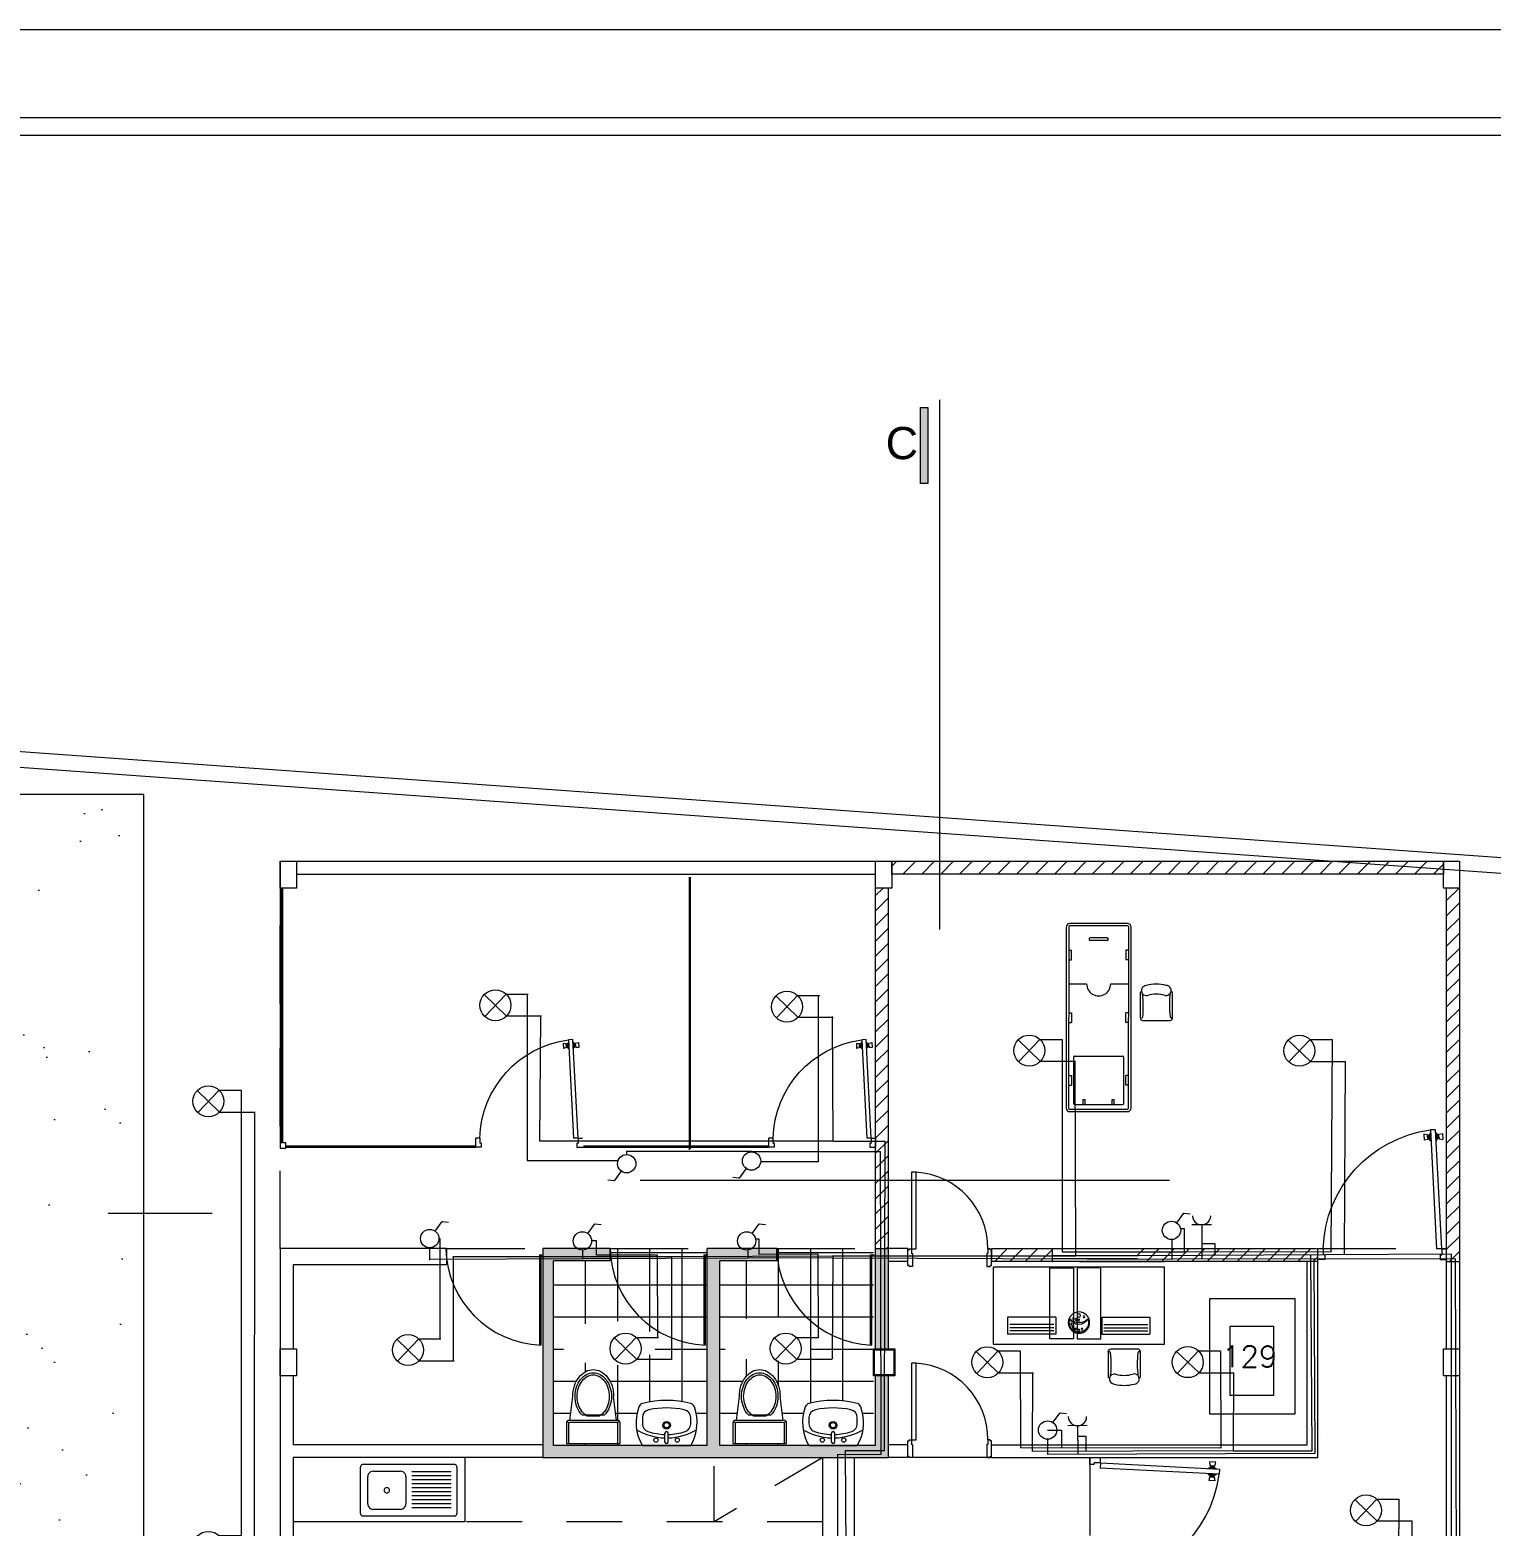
# Model space of a CAD drawing. Header units: millimetres. Extents: x 19.4 to 36.1, y 0 to 11.7.
# Drawn here: x 23.736 to 27.016, y 8.316 to 11.674 of the extents above; entities that cross this region are included whole.
import ezdxf

# ---------------------------------------------------------------- set-up
doc = ezdxf.new("R2010")
doc.units = ezdxf.units.MM
doc.header["$MEASUREMENT"] = 0
for name, pattern in [('ACAD_ISO12W100', [21, 12, -3, 0, -3, 0, -3]), ('CONTINUA', [0]), ('CORTES', [30, 24, -3, 0, -3]), ('DIS', [3.5, 2.5, -1]), ('HIDDEN2', [0.1875, 0.125, -0.0625]), ('NASCOSTA', [0.375, 0.25, -0.125]), ('STYLE_02', [0.295276, 0.19685, -0.098425]), ('TRAZO_Y_PUNTO', [1, 0.5, -0.25, 0, -0.25])]:
    doc.linetypes.add(name, pattern=pattern)
doc.layers.get('0').update_dxf_attribs({"lineweight": 9})
for name, color, linetype, lineweight, true_color in [('CUT 1 150', 7, 'ACAD_ISO12W100', 5, 0x2e2e2e), ('FURNITURE K 1 150', 7, 'Continuous', 9, 0xa7aeab), ('HATCH K 1 150', 7, 'Continuous', 0, 0xbdbdc2)]:
    doc.layers.add(name, color=color, linetype=linetype, lineweight=lineweight, true_color=true_color)
for name, color, linetype, lineweight in [('Fasa', 1, 'Continuous', 9), ('Fasa MCB to end', 30, 'Continuous', 9), ('Lampu', 7, 'Continuous', 9), ('netral2', 5, 'NASCOSTA', 9), ('Saklar_SK', 7, 'Continuous', 9), ('SEGMENTED 1 150', 253, 'Continuous', 5), ('WALL 1 150', 250, 'Continuous', 13)]:
    doc.layers.add(name, color=color, linetype=linetype, lineweight=lineweight)
doc.layers.add('TREE M 1 150', color=7, linetype='Continuous', lineweight=9, true_color=0xa1acc9, transparency=0.7)
doc.styles.add('ROMANS', font='Arial.ttf', dxfattribs={"height": 0.1})
doc.styles.add('text_0.4_50', font='Arial.ttf', dxfattribs={"height": 0.2})
pattern_1 = [(45, (-525.287496, -171.133143), (-0.0170110077, 0.0170110077), [])]

# ---------------------------------------------------------------- blocks, each defined once
blk = doc.blocks.new('LAV-6')
for p, q in [((0.063, 0.565), (0.062, 0.558)), ((0.066, 0.571), (0.063, 0.565)), ((0.07, 0.576), (0.066, 0.571)), ((0.075, 0.58), (0.07, 0.576)), ((0.081, 0.583), (0.075, 0.58)), ((0.088, 0.584), (0.081, 0.583)), ((0.088, 0.584), (0.937, 0.584)), ((0.943, 0.583), (0.937, 0.584)), ((0.949, 0.58), (0.943, 0.583)), ((0.955, 0.576), (0.949, 0.58)), ((0.959, 0.571), (0.955, 0.576)), ((0.961, 0.565), (0.959, 0.571)), ((0.962, 0.558), (0.961, 0.565)), ((0.062, 0.126), (0.062, 0.558)), ((0.062, 0.558), (0.062, 0.558)), ((0.133, 0.482), (0.131, 0.469)), ((0.131, 0.215), (0.131, 0.469)), ((0.131, 0.469), (0.131, 0.469)), ((0.138, 0.494), (0.133, 0.482)), ((0.146, 0.505), (0.138, 0.494)), ((0.157, 0.513), (0.146, 0.505)), ((0.169, 0.518), (0.157, 0.513)), ((0.182, 0.52), (0.169, 0.518)), ((0.182, 0.52), (0.436, 0.52)), ((0.449, 0.518), (0.436, 0.52)), ((0.461, 0.513), (0.449, 0.518)), ((0.472, 0.505), (0.461, 0.513)), ((0.48, 0.494), (0.472, 0.505)), ((0.485, 0.482), (0.48, 0.494)), ((0.487, 0.469), (0.485, 0.482)), ((0.487, 0.469), (0.487, 0.215)), ((0.543, 0.517), (0.91, 0.517)), ((0.543, 0.48), (0.91, 0.48)), ((0.543, 0.442), (0.91, 0.442)), ((0.962, 0.558), (0.962, 0.126)), ((0.287, 0.354), (0.284, 0.348)), ((0.284, 0.348), (0.284, 0.342)), ((0.284, 0.342), (0.284, 0.335)), ((0.284, 0.335), (0.287, 0.329)), ((0.291, 0.36), (0.287, 0.354)), ((0.287, 0.329), (0.291, 0.324)), ((0.296, 0.364), (0.291, 0.36)), ((0.291, 0.324), (0.296, 0.32)), ((0.302, 0.366), (0.296, 0.364)), ((0.296, 0.32), (0.302, 0.317)), ((0.309, 0.367), (0.302, 0.366)), ((0.302, 0.317), (0.309, 0.316)), ((0.316, 0.366), (0.309, 0.367)), ((0.309, 0.316), (0.316, 0.317)), ((0.322, 0.364), (0.316, 0.366)), ((0.316, 0.317), (0.322, 0.32)), ((0.327, 0.36), (0.322, 0.364)), ((0.322, 0.32), (0.327, 0.324)), ((0.331, 0.354), (0.327, 0.36)), ((0.327, 0.324), (0.331, 0.329)), ((0.334, 0.348), (0.331, 0.354)), ((0.331, 0.329), (0.334, 0.335)), ((0.334, 0.342), (0.334, 0.348)), ((0.334, 0.342), (0.334, 0.342)), ((0.334, 0.335), (0.334, 0.342)), ((0.543, 0.405), (0.91, 0.405)), ((0.543, 0.367), (0.91, 0.367)), ((0.543, 0.33), (0.91, 0.33)), ((0.543, 0.292), (0.91, 0.292)), ((0.131, 0.215), (0.133, 0.202)), ((0.133, 0.202), (0.138, 0.189)), ((0.138, 0.189), (0.146, 0.179)), ((0.146, 0.179), (0.157, 0.171)), ((0.157, 0.171), (0.169, 0.166)), ((0.169, 0.166), (0.182, 0.164)), ((0.436, 0.164), (0.182, 0.164)), ((0.436, 0.164), (0.449, 0.166)), ((0.449, 0.166), (0.461, 0.171)), ((0.461, 0.171), (0.472, 0.179)), ((0.472, 0.179), (0.48, 0.189)), ((0.48, 0.189), (0.485, 0.202)), ((0.485, 0.202), (0.487, 0.215)), ((0.487, 0.215), (0.487, 0.215)), ((0.543, 0.255), (0.91, 0.255)), ((0.543, 0.217), (0.91, 0.217)), ((0.543, 0.18), (0.91, 0.18)), ((0.062, 0.126), (0.063, 0.12)), ((0.063, 0.12), (0.066, 0.114)), ((0.066, 0.114), (0.07, 0.109)), ((0.07, 0.109), (0.075, 0.104)), ((0.075, 0.104), (0.081, 0.102)), ((0.081, 0.102), (0.088, 0.101)), ((0.937, 0.101), (0.088, 0.101)), ((0.937, 0.101), (0.943, 0.102)), ((0.943, 0.102), (0.949, 0.104)), ((0.949, 0.104), (0.955, 0.109)), ((0.955, 0.109), (0.959, 0.114)), ((0.959, 0.114), (0.961, 0.12)), ((0.961, 0.12), (0.962, 0.126)), ((0.962, 0.126), (0.962, 0.126))]:
    blk.add_line(p, q)
blk = doc.blocks.new('lavadero')
for p, q in [((0, 0.225), (0, -0.225)), ((0.26, 0.225), (0.201, 0.225)), ((0.03, 0.015), (0.114, 0.015)), ((0.03, -0.015), (0.114, -0.015)), ((0.201, -0.225), (0.26, -0.225))]:
    blk.add_line(p, q)
for centre, radius in [((0.05, 0.1), 0.02), ((0.189, 0), 0.035), ((0.189, 0), 0.025), ((0.189, 0), 0.025), ((0.05, -0.1), 0.02)]:
    blk.add_circle(centre, radius)
for centre, radius, start, end in [((0.215, -0.129), 0.414, 69.5025, 121.3309), ((0.618, 0), 0.548, 149.2934, 178.4305), ((0.649, 0), 0.547, 161.4778, 178.4292), ((0.201, 0.15), 0.075, 90, 161.4778), ((0.26, 0.15), 0.075, 11.6658, 90), ((-0.467, 0), 0.817, 348.3342, 11.6658), ((0.343, 0.212), 0.05, 14.6973, 69.5025), ((-0.467, 0), 0.887, 345.3027, 14.6973), ((0.036, 0), 0.0163, 112.6199, 247.3801), ((0.114, 0), 0.015, 270, 90), ((0.618, 0), 0.548, 181.5695, 210.7066), ((0.649, 0), 0.547, 181.5708, 198.5222), ((0.215, 0.129), 0.414, 238.6691, 290.4975), ((0.201, -0.15), 0.075, 198.5222, 270), ((0.26, -0.15), 0.075, 270, 348.3342), ((0.343, -0.212), 0.05, 290.4975, 345.3027)]:
    blk.add_arc(centre, radius, start, end)
blk = doc.blocks.new('INODO')
at = {"linetype": 'Continuous'}
for p, q in [((-0.218, 0.215), (-0.19, 0.44)), ((0.218, 0.215), (0.19, 0.44)), ((-0.25, 0.195), (-0.25, 0)), ((-0.244, 0.209), (-0.227, 0.192)), ((0.23, 0.215), (-0.23, 0.215)), ((-0.23, 0.185), (-0.23, 0)), ((0.22, 0.195), (-0.22, 0.195)), ((0.056, 0.255), (-0.056, 0.255)), ((0.244, 0.209), (0.227, 0.192)), ((0.23, 0), (0.23, 0.185)), ((0.25, 0), (0.25, 0.195)), ((-0.25, 0), (0.25, 0))]:
    blk.add_line(p, q, dxfattribs=at)
at = {"ltscale": 0.025}
blk.add_line((0.103, 0.265), (-0.103, 0.265), dxfattribs=at)
at = {"linetype": 'Continuous'}
for points in [[(-0.19, 0.44, -0.076393), (-0.175, 0.538, -0.086437), (-0.134, 0.617, -0.105872), (-0.07, 0.672, -0.125404), (0, 0.69, -0.125404), (0.07, 0.672, -0.105872), (0.134, 0.617, -0.086437), (0.175, 0.538, -0.076393), (0.19, 0.44, -0.076393)], [(-0.103, 0.265, -0.0362), (-0.12, 0.284, -0.08725), (-0.156, 0.353, -0.077598), (-0.17, 0.44, -0.077598), (-0.156, 0.527, -0.08725), (-0.12, 0.596, -0.105601), (-0.063, 0.644, -0.12364), (0, 0.66, -0.12364), (0.063, 0.644, -0.105601), (0.12, 0.596, -0.08725), (0.156, 0.527, -0.077598), (0.17, 0.44, -0.077598)], [(-0.056, 0.255, -0.100268), (-0.104, 0.297, -0.08725), (-0.137, 0.36, -0.077598), (-0.15, 0.44, -0.077598), (-0.137, 0.52, -0.08725), (-0.104, 0.583, -0.105601), (-0.053, 0.627, -0.12364), (0, 0.64, -0.12364), (0.053, 0.627, -0.105601), (0.104, 0.583, -0.08725), (0.137, 0.52, -0.077598), (0.15, 0.44, -0.077598)], [(0.15, 0.44, -0.077598), (0.137, 0.36, -0.08725), (0.104, 0.297, -0.100268), (0.056, 0.255, -0.12364)], [(0.17, 0.44, -0.077598), (0.156, 0.353, -0.08725), (0.12, 0.284, -0.0362), (0.103, 0.265, -0.12364)]]:
    blk.add_lwpolyline(points, format="xyb", dxfattribs=at)
for centre, radius, start, end in [((-0.23, 0.195), 0.02, 90, 180), ((-0.22, 0.185), 0.01, 90, 180), ((0.22, 0.185), 0.01, 360, 90), ((0.23, 0.195), 0.02, 360, 90)]:
    blk.add_arc(centre, radius, start, end, dxfattribs=at)
blk = doc.blocks.new('P100')
blk.add_lwpolyline([(0.043, 0.107), (0.1, 0.107), (0.1, 1.021), (0.043, 1.021)], close=True)
for points in [[(0, 0.093), (0.014, 0.093), (0.014, 0.107), (0.043, 0.107), (0.043, 0.05), (0.057, 0.05), (0.057, -0.107), (0.014, -0.107), (0.014, -0.093), (0, -0.093), (0, 0.093)], [(1, 0.093), (0.986, 0.093), (0.986, 0.107), (0.957, 0.107), (0.957, 0.05), (0.943, 0.05), (0.943, -0.107), (0.986, -0.107), (0.986, -0.093), (1, -0.093), (1, 0.093)]]:
    blk.add_lwpolyline(points)
at = {"color": 8}
blk.add_arc((0.044, 0.11), 0.913, 359.7996, 86.5052, dxfattribs=at)
blk = doc.blocks.new('C_07K2EN-00022-200902100928')
for centre, radius in [((0, 0), 10), ((-4.7, 5.4), 0.804), ((0, 6.6), 1.61), ((-0.1, 2.3), 0.804), ((2.7, 2.8), 0.804), ((5.1, 3.9), 0.804), ((-2.9, -6.1), 0.804), ((0.1, -7.1), 0.804), ((3.3, -6), 0.804), ((5.6, -4), 0.804), ((7, -1.5), 0.804)]:
    blk.add_circle(centre, radius)
for centre, radius, start, end in [((0, 0), 9, 158.1765, 21.8235), ((0, 11.1), 11.4, 222.935, 317.065), ((0, 7.8), 9.49, 208.3279, 331.6721)]:
    blk.add_arc(centre, radius, start, end)
blk = doc.blocks.new('PUERTA1')
at = {"lineweight": 15}
for p, q in [((-1.141, 0), (-1.2, 0)), ((-0.064, 0), (0, 0)), ((-0.064, -0.042), (-0.064, 0)), ((-1.156, -0.1), (-1.205, -0.1)), ((-1.156, -0.1), (-1.156, -0.042)), ((-1.141, -0.042), (-1.156, -0.042)), ((-1.141, -0.042), (-1.141, 0)), ((-0.156, -1.208), (-0.099, -0.099)), ((-0.049, -0.1), (-0.108, -1.21)), ((-0.049, -0.1), (-0.099, -0.099)), ((-0.064, -0.042), (-0.049, -0.042)), ((-0.049, -0.1), (-0.049, -0.042)), ((-0.049, -0.1), (0, -0.1)), ((-0.217, -1.167), (-0.214, -1.111)), ((-0.18, -1.119), (-0.214, -1.111)), ((-0.154, -1.105), (-0.164, -1.121)), ((-0.154, -1.105), (-0.158, -1.179)), ((-0.152, -1.105), (-0.154, -1.105)), ((-0.1, -1.108), (-0.104, -1.182)), ((-0.102, -1.108), (-0.1, -1.108)), ((-0.1, -1.108), (-0.092, -1.125)), ((-0.183, -1.162), (-0.217, -1.167)), ((-0.182, -1.153), (-0.183, -1.162)), ((-0.181, -1.128), (-0.182, -1.153)), ((-0.177, -1.153), (-0.182, -1.153)), ((-0.181, -1.128), (-0.18, -1.119)), ((-0.175, -1.129), (-0.181, -1.128)), ((-0.175, -1.129), (-0.177, -1.153)), ((-0.177, -1.153), (-0.177, -1.157)), ((-0.171, -1.157), (-0.177, -1.157)), ((-0.17, -1.126), (-0.175, -1.125)), ((-0.175, -1.129), (-0.175, -1.125)), ((-0.17, -1.126), (-0.171, -1.157)), ((-0.171, -1.157), (-0.171, -1.161)), ((-0.166, -1.162), (-0.171, -1.161)), ((-0.17, -1.126), (-0.169, -1.121)), ((-0.164, -1.121), (-0.169, -1.121)), ((-0.164, -1.121), (-0.166, -1.162)), ((-0.158, -1.179), (-0.166, -1.162)), ((-0.155, -1.179), (-0.158, -1.179)), ((-0.108, -1.21), (-0.156, -1.208)), ((-0.154, -1.142), (-0.154, -1.142)), ((-0.154, -1.142), (-0.154, -1.142)), ((-0.106, -1.182), (-0.104, -1.182)), ((-0.104, -1.182), (-0.094, -1.166)), ((-0.092, -1.125), (-0.094, -1.166)), ((-0.094, -1.166), (-0.088, -1.166)), ((-0.092, -1.125), (-0.086, -1.125)), ((-0.087, -1.13), (-0.088, -1.161)), ((-0.088, -1.161), (-0.083, -1.162)), ((-0.088, -1.161), (-0.088, -1.166)), ((-0.087, -1.13), (-0.086, -1.125)), ((-0.087, -1.13), (-0.081, -1.13)), ((-0.082, -1.158), (-0.083, -1.162)), ((-0.081, -1.134), (-0.082, -1.158)), ((-0.082, -1.158), (-0.077, -1.159)), ((-0.081, -1.134), (-0.081, -1.13)), ((-0.081, -1.134), (-0.075, -1.134)), ((-0.075, -1.134), (-0.077, -1.159)), ((-0.077, -1.159), (-0.077, -1.168)), ((-0.077, -1.168), (-0.044, -1.176)), ((-0.075, -1.125), (-0.041, -1.12)), ((-0.075, -1.134), (-0.075, -1.125)), ((-0.044, -1.176), (-0.041, -1.12))]:
    blk.add_line(p, q, dxfattribs=at)
at = {"color": 8, "lineweight": 15}
blk.add_arc((-0.007, -0.068), 1.149, 181.6009, 262.5258, dxfattribs=at)
blk = doc.blocks.new('saklar tunggal')
at = {"color": 30}
for p, q in [((6.9703, 1.4504), (6.9843, 1.4734)), ((6.9843, 1.4734), (6.9985, 1.4734))]:
    blk.add_line(p, q, dxfattribs=at)
blk.add_circle((6.9596, 1.4329), 0.0206, dxfattribs=at)
blk = doc.blocks.new('saklar')
at = {"color": 64}
for p, q in [((6.8013, 1.4433), (6.8013, 1.4759)), ((6.7795, 1.4433), (6.8231, 1.4433))]:
    blk.add_line(p, q, dxfattribs=at)
blk.add_arc((6.8013, 1.4228), 0.0206, 0, 180, dxfattribs=at)
blk = doc.blocks.new('lampu')
at = {"color": 250}
for p, q in [((7.1357, 3.4391), (7.1861, 3.391)), ((7.1848, 3.4404), (7.137, 3.3898)), ((7.1609, 3.4151), (7.1609, 3.4151))]:
    blk.add_line(p, q, dxfattribs=at)
at = {"color": 230}
blk.add_circle((7.1609, 3.4151), 0.0348, dxfattribs=at)
blk = doc.blocks.new('*U76')
at = {"layer": 'Fasa', "linetype": 'CONTINUA', "ltscale": 100}
blk.add_line((-0.0106, 0.0253), (0.0393, 0.0253), dxfattribs=at)
at = {"layer": 'netral2', "linetype": 'STYLE_02'}
blk.add_line((-0.0092, -0.024), (0.0691, -0.024), dxfattribs=at)
at = {"layer": 'Lampu', "color": 250}
blk.add_blockref('lampu', (-7.1952, -3.4151), dxfattribs=at)
blk = doc.blocks.new('*U77')
at = {"layer": 'Fasa', "color": 0, "linetype": 'ByBlock', "lineweight": -2, "transparency": 16777216}
for p in [(0, 2), (0, 1), (0, 0)]:
    blk.add_blockref('*U76', p, dxfattribs=at)

msp = doc.modelspace()

# ---------------------------------------------------------------- hatches: boundary and pattern name
at = {"layer": 'CUT 1 150', "linetype": 'TRAZO_Y_PUNTO', "lineweight": 0, "ltscale": 3, "true_color": 0x000000}
msp.add_hatch(color=18, dxfattribs=at).paths.add_polyline_path([(25.7513, 10.8263), (25.7353, 10.8263), (25.7353, 10.6559), (25.7513, 10.6559)])
at = {"layer": 'HATCH K 1 150', "ltscale": 0.5}
h = msp.add_hatch(dxfattribs=at)
h.set_pattern_fill('ANSI31', color=256, scale=0.240572, style=0)
h.set_pattern_definition([(45, (-105.65365, -175.154263), (-0.0212637596, 0.0212637596), [])])
h.paths.add_polyline_path([(25.6705, 9.8083), (26.9085, 9.8083), (26.9085, 9.7794), (25.6705, 9.7794)])
at = {"layer": 'HATCH K 1 150', "ltscale": 0.8}
h = msp.add_hatch(dxfattribs=at)
h.set_pattern_fill('_USER', color=256, scale=0.024057, angle=45, style=0, pattern_type=0)
h.set_pattern_definition(pattern_1)
h.paths.add_polyline_path([(25.6633, 9.7482), (25.6344, 9.7482), (25.6344, 9.0924), (25.6633, 9.0924)])
h.paths.add_polyline_path([(25.6633, 9.0924), (25.6344, 9.0924), (25.6344, 8.9388), (25.6633, 8.9388)])
h = msp.add_hatch(dxfattribs=at)
h.set_pattern_fill('_USER', color=256, scale=0.024057, angle=45, style=0, pattern_type=0)
h.set_pattern_definition(pattern_1)
h.paths.add_polyline_path([(26.9446, 9.7482), (26.9158, 9.7482), (26.9158, 8.9099), (26.9446, 8.9099)])
at = {"layer": 'HATCH K 1 150', "ltscale": 0.5}
h = msp.add_hatch(dxfattribs=at)
h.set_pattern_fill('DOTS', color=256, scale=0.096229, style=0)
h.set_pattern_definition([(0, (-103.126409, -175.154263), (0.00300714972, 0.00601429945), [0, -0.00601429945])])
h.paths.add_polyline_path([(25.6633, 8.9388), (25.6344, 8.9388), (25.6344, 8.7138), (25.6633, 8.7138)])
h.paths.add_polyline_path([(25.6633, 8.6537), (25.6344, 8.6537), (25.6344, 8.4971), (25.2849, 8.4971), (25.2849, 8.9116), (25.4124, 8.9116), (25.4124, 8.9388), (25.256, 8.9388), (25.256, 8.4971), (24.9113, 8.4971), (24.9113, 8.9116), (25.0388, 8.9116), (25.0388, 8.9388), (24.8873, 8.9388), (24.8873, 8.4699), (25.6633, 8.4699)])
at = {"layer": 'HATCH K 1 150', "ltscale": 0.8}
h = msp.add_hatch(dxfattribs=at)
h.set_pattern_fill('_USER', color=256, scale=0.024057, angle=45, style=0, pattern_type=0)
h.set_pattern_definition(pattern_1)
h.paths.add_polyline_path([(26.0309, 8.9388), (25.8942, 8.9388), (25.8942, 8.9099), (26.0309, 8.9099)])
h.paths.add_polyline_path([(26.6271, 8.9388), (26.2828, 8.9388), (26.2221, 8.9388), (26.2221, 8.9099), (26.2828, 8.9099), (26.6271, 8.9099)])
at = {"layer": 'TREE M 1 150', "ltscale": 0.8}
h = msp.add_hatch(dxfattribs=at)
h.set_pattern_fill('AR-SAND', color=256, scale=0.007217, style=0, double=1)
h.set_pattern_definition([(37.5, (-525.2875, -171.13314), (-0.01154768, 0.35321733), [0, -0.27864009, 0, -0.31163694, 0, -0.29788825]), (7.5, (-525.2875, -171.13314), (0.3244281, 0.5173441), [0, -0.150319, 0, -0.25114271, 0, -0.09624082]), (327.5, (-525.51297, -171.13314), (0.5708718, 0.00103724), [0, -0.09165792, 0, -0.32996852, 0, -0.43079224]), (317.5, (-525.51297, -171.13314), (0.55107086, 0.16089164), [0, -0.04582896, 0, -0.2163127, 0, -0.2474764])])
h.paths.add_polyline_path([(21.7523, 9.9579), (21.749, 6.5245), (23.9917, 6.5245), (23.9917, 9.9579)])

# ---------------------------------------------------------------- linework, layer by layer
for p, q in [((35.9015, 11.6741), (19.3927, 11.6741)), ((35.9015, 11.6741), (19.3927, 11.6741)), ((19.7858, 11.4775), (35.7049, 11.4775)), ((19.8251, 11.4382), (33.2109, 11.4382))]:
    msp.add_line(p, q)
at = {"ltscale": 0.025}
for centre in [(24.8908, 8.943), (25.2596, 8.943), (25.6332, 8.943)]:
    msp.add_arc(centre, 0.2208, 181.1049, 267.9543, dxfattribs=at)
at = {"layer": 'CUT 1 150', "color": 18, "linetype": 'TRAZO_Y_PUNTO', "lineweight": 0, "ltscale": 3, "true_color": 0x000000}
msp.add_lwpolyline([(25.7513, 10.8263), (25.7513, 10.6559), (25.7353, 10.6559), (25.7353, 10.8263)], close=True, dxfattribs=at)
msp.add_lwpolyline([(25.7777, 10.8435), (25.7777, 9.6553)], dxfattribs=at)
at = {"layer": 'Fasa', "linetype": 'CONTINUA', "ltscale": 100}
for p, q in [((24.8048, 9.5103), (24.8546, 9.5103)), ((24.852, 9.5097), (24.852, 9.1366)), ((25.4591, 9.5072), (25.5089, 9.5072)), ((25.5054, 9.5069), (25.5054, 9.1337)), ((26.003, 9.4086), (26.0528, 9.4086)), ((26.0528, 9.4086), (26.0528, 8.9318)), ((26.609, 9.4084), (26.6588, 9.4084)), ((26.6588, 9.4084), (26.6559, 8.931)), ((24.2104, 9.2948), (24.2104, 8.2948)), ((24.852, 9.1366), (25.0564, 9.1366)), ((25.5054, 9.1337), (25.3763, 9.1337)), ((26.3278, 8.9832), (26.3186, 8.9832)), ((26.3278, 8.9318), (26.3278, 8.9832)), ((24.6573, 8.9612), (24.6546, 8.9612)), ((24.6573, 8.7366), (24.6573, 8.9612)), ((25.0081, 8.9562), (24.9965, 8.9562)), ((25.0081, 8.9245), (25.0081, 8.9562)), ((25.3727, 8.9601), (25.3654, 8.9601)), ((25.3727, 8.9256), (25.3727, 8.9601)), ((25.1447, 8.9245), (25.0081, 8.9245)), ((25.1456, 8.7397), (25.1447, 8.9245)), ((25.5056, 8.9263), (25.3727, 8.9256)), ((25.5062, 8.7396), (25.5056, 8.9263)), ((26.0528, 8.9318), (26.3278, 8.9318)), ((26.6559, 8.931), (26.3278, 8.9318)), ((24.6087, 8.7367), (24.6585, 8.7367)), ((25.0969, 8.7398), (25.1467, 8.7398)), ((25.4562, 8.7398), (25.506, 8.7398)), ((25.9087, 8.7092), (25.9586, 8.7092)), ((25.9586, 8.7092), (25.9591, 8.4916)), ((26.3587, 8.7094), (26.4085, 8.7094)), ((26.4085, 8.7094), (26.4091, 8.491)), ((26.0202, 8.5318), (26.0511, 8.5318)), ((26.0511, 8.5318), (26.0512, 8.4915)), ((26.4091, 8.491), (25.9591, 8.4916)), ((26.7587, 8.3769), (26.8085, 8.3769)), ((26.8085, 8.3769), (26.807, 8.1755))]:
    msp.add_line(p, q, dxfattribs=at)
at = {"layer": 'Fasa MCB to end', "linetype": 'CONTINUA', "ltscale": 100}
for p, q in [((25.0753, 9.1573), (25.0753, 9.1501)), ((25.3555, 9.1565), (25.0753, 9.1569)), ((25.3538, 9.1566), (25.6448, 9.1566)), ((25.356, 9.1573), (25.356, 9.1559)), ((25.6448, 9.1566), (25.6452, 8.9172)), ((24.6334, 8.9409), (24.6334, 8.9133)), ((24.9766, 8.9353), (24.9766, 8.9151)), ((25.3479, 8.9177), (25.3479, 8.9357)), ((26.3002, 8.9156), (26.3002, 8.9585)), ((26.3665, 8.9592), (26.3665, 8.9156)), ((24.9771, 8.9158), (24.6335, 8.9142)), ((25.3482, 8.9174), (24.9771, 8.9158)), ((26.3, 8.9145), (25.3476, 8.9179)), ((25.6452, 8.9172), (25.6461, 8.4771)), ((26.9356, 8.9157), (26.3002, 8.9156)), ((26.6177, 8.916), (26.6201, 8.4789)), ((26.9379, 8.163), (26.9356, 8.9157)), ((26.0208, 8.4765), (26.0208, 8.5114)), ((26.0881, 8.509), (26.0881, 8.4765)), ((25.6461, 8.4771), (25.5483, 8.4764)), ((25.5484, 8.4764), (25.5487, 8.1357)), ((26.6201, 8.4789), (26.0208, 8.4765))]:
    msp.add_line(p, q, dxfattribs=at)
at = {"layer": 'FURNITURE K 1 150', "ltscale": 0.016}
for p, q in [((26.0622, 9.6605), (26.0619, 9.2545)), ((26.0676, 9.6605), (26.0673, 9.2545)), ((26.1997, 9.6685), (26.0703, 9.6686)), ((26.1997, 9.6631), (26.0703, 9.6632)), ((26.2021, 9.2544), (26.2024, 9.6604)), ((26.2075, 9.2544), (26.2078, 9.6604)), ((26.0676, 9.6091), (26.0741, 9.6091)), ((26.0741, 9.5874), (26.0741, 9.6091)), ((26.1539, 9.6361), (26.116, 9.6361)), ((26.1539, 9.6306), (26.116, 9.6307)), ((26.1959, 9.609), (26.1958, 9.5873)), ((26.2024, 9.609), (26.1959, 9.609)), ((26.0676, 9.5874), (26.0741, 9.5874)), ((26.2023, 9.5873), (26.1958, 9.5873)), ((26.0675, 9.5333), (26.1078, 9.5332)), ((26.162, 9.5332), (26.2023, 9.5332)), ((26.2279, 9.5126), (26.2283, 9.4565)), ((26.2307, 9.5154), (26.2307, 9.5154)), ((26.2977, 9.5157), (26.2977, 9.5157)), ((26.3008, 9.4568), (26.3005, 9.5129)), ((26.0675, 9.4683), (26.074, 9.4683)), ((26.0675, 9.4467), (26.074, 9.4467)), ((26.074, 9.4683), (26.074, 9.4467)), ((26.1957, 9.4466), (26.1958, 9.4682)), ((26.2022, 9.4466), (26.1957, 9.4466)), ((26.2023, 9.4682), (26.1958, 9.4682)), ((26.2339, 9.4509), (26.2952, 9.4512)), ((26.0809, 9.3709), (26.1886, 9.3708)), ((26.0782, 9.3682), (26.0781, 9.2653)), ((26.1913, 9.2652), (26.1914, 9.3681)), ((26.0674, 9.3276), (26.0739, 9.3276)), ((26.0674, 9.3059), (26.0738, 9.3059)), ((26.0739, 9.3276), (26.0738, 9.3059)), ((26.1956, 9.3058), (26.1957, 9.3275)), ((26.2021, 9.3058), (26.1956, 9.3058)), ((26.2021, 9.3275), (26.1957, 9.3275)), ((26.1001, 9.2734), (26.1044, 9.2734)), ((26.1001, 9.2626), (26.1001, 9.2734)), ((26.1044, 9.2626), (26.1044, 9.2734)), ((26.165, 9.2734), (26.1694, 9.2734)), ((26.165, 9.2626), (26.165, 9.2734)), ((26.1694, 9.2626), (26.1694, 9.2734)), ((26.07, 9.2518), (26.1994, 9.2517)), ((26.07, 9.2464), (26.1994, 9.2463)), ((26.0809, 9.2626), (26.1886, 9.2625)), ((25.8979, 8.8971), (25.8979, 8.7242)), ((26.2828, 8.8971), (25.8979, 8.8971)), ((26.2828, 8.7242), (26.2828, 8.8971)), ((26.0389, 8.7854), (25.9306, 8.7854)), ((25.9306, 8.7854), (25.9306, 8.7469)), ((26.0341, 8.7685), (25.9354, 8.7685)), ((26.0389, 8.7854), (26.0389, 8.7469)), ((26.1417, 8.7854), (26.1417, 8.7469)), ((26.1417, 8.7854), (26.25, 8.7854)), ((26.1465, 8.7685), (26.2452, 8.7685)), ((26.25, 8.7854), (26.25, 8.7469)), ((26.0389, 8.7469), (25.9306, 8.7469)), ((26.0341, 8.7613), (25.9354, 8.7613)), ((26.0341, 8.7541), (25.9354, 8.7541)), ((26.1417, 8.7469), (26.25, 8.7469)), ((26.1465, 8.7613), (26.2452, 8.7613)), ((26.1465, 8.7541), (26.2452, 8.7541)), ((25.8979, 8.7242), (26.2828, 8.7242)), ((26.1559, 8.7075), (26.1562, 8.6514)), ((26.2228, 8.7134), (26.1614, 8.7131)), ((26.2287, 8.6518), (26.2284, 8.7079)), ((26.159, 8.6487), (26.159, 8.6487)), ((26.2259, 8.649), (26.2259, 8.649))]:
    msp.add_line(p, q, dxfattribs=at)
for points in [[(26.384, 8.8269), (26.5751, 8.8269), (26.5751, 8.5671), (26.384, 8.5671)], [(26.4302, 8.7646), (26.527, 8.7646), (26.527, 8.6091), (26.4302, 8.6091)]]:
    msp.add_lwpolyline(points, close=True, dxfattribs=at)
for centre, radius, start, end in [((26.0703, 9.6605), 0.00812, 89.958, 179.958), ((26.0703, 9.6605), 0.00271, 89.958, 179.958), ((26.1997, 9.6604), 0.00812, 359.958, 89.958), ((26.1997, 9.6604), 0.00271, 359.958, 89.958), ((26.116, 9.6334), 0.00271, 89.958, 269.958), ((26.1539, 9.6334), 0.00271, 269.958, 89.958), ((26.1349, 9.5332), 0.0271, 179.958, 359.958), ((26.2307, 9.5126), 0.00279, 90.2717, 180.2717), ((26.2422, 9.5181), 0.0113, 91.8413, 282.9521), ((25.9948, 9.4839), 0.2403, 354.1308, 6.5346), ((26.2645, 9.4416), 0.0907, 76.0217, 104.5217), ((26.2646, 9.4402), 0.0697, 74.0115, 106.5319), ((26.2862, 9.5183), 0.0113, 257.5913, 88.702), ((26.5339, 9.487), 0.2403, 174.1308, 186.5346), ((26.2977, 9.5129), 0.00279, 0.2717, 90.2717), ((26.231, 9.4593), 0.00279, 180.2717, 0.2717), ((26.2338, 9.4565), 0.00558, 180.2717, 270.2717), ((26.298, 9.4596), 0.00279, 180.2717, 0.2717), ((26.2952, 9.4568), 0.00558, 270.2717, 0.2717), ((26.0809, 9.3682), 0.00271, 89.958, 179.958), ((26.1886, 9.3681), 0.00271, 359.958, 89.958), ((26.07, 9.2545), 0.00812, 179.958, 269.958), ((26.07, 9.2545), 0.00271, 179.958, 269.958), ((26.0809, 9.2653), 0.00271, 179.958, 269.958), ((26.1886, 9.2652), 0.00271, 269.958, 359.958), ((26.1994, 9.2544), 0.00812, 269.958, 359.958), ((26.1994, 9.2544), 0.00271, 269.958, 359.958), ((26.1614, 8.7076), 0.00558, 90.2717, 180.2717), ((26.1587, 8.7047), 0.00279, 0.2717, 180.2717), ((25.9227, 8.6774), 0.2403, 354.1308, 6.5346), ((26.4618, 8.6805), 0.2403, 174.1308, 186.5346), ((26.2228, 8.7078), 0.00558, 0.2717, 90.2717), ((26.2256, 8.7051), 0.00279, 0.2717, 180.2717), ((26.159, 8.6514), 0.00279, 180.2717, 270.2717), ((26.1705, 8.6461), 0.0113, 77.5913, 268.702), ((26.1921, 8.7227), 0.0907, 256.0217, 284.5217), ((26.1921, 8.7241), 0.0697, 254.0115, 286.5319), ((26.2145, 8.6463), 0.0113, 271.8413, 102.9521), ((26.2259, 8.6518), 0.00279, 270.2717, 0.2717)]:
    msp.add_arc(centre, radius, start, end, dxfattribs=at)
at = {"layer": 'netral2', "linetype": 'STYLE_02'}
for p, q in [((24.8061, 9.461), (24.8844, 9.461)), ((25.4605, 9.458), (25.5388, 9.458)), ((26.0043, 9.3593), (26.0826, 9.3593)), ((26.6104, 9.3591), (26.6887, 9.3591)), ((24.61, 8.6874), (24.6883, 8.6874)), ((25.0983, 8.6905), (25.1766, 8.6905)), ((25.4575, 8.6905), (25.5359, 8.6905)), ((25.9101, 8.6599), (25.9884, 8.6599)), ((26.36, 8.6601), (26.4383, 8.6601)), ((26.76, 8.3276), (26.8383, 8.3276))]:
    msp.add_line(p, q, dxfattribs=at)
at = {"layer": 'netral2', "linetype": 'CONTINUA', "ltscale": 100}
for p, q in [((24.8821, 9.4598), (24.8802, 9.18)), ((25.5392, 9.1795), (25.5374, 9.4598)), ((26.0835, 8.9217), (26.0825, 9.3594)), ((26.6884, 9.3588), (26.6859, 8.9249)), ((24.2405, 9.2462), (24.2395, 8.2452)), ((25.5389, 9.1799), (24.8806, 9.1798)), ((25.5395, 9.1797), (25.655, 9.1797)), ((25.655, 9.1797), (25.6542, 8.9227)), ((26.3661, 8.9504), (26.3956, 8.9504)), ((26.3956, 8.9504), (26.3958, 8.9232)), ((24.6869, 8.6874), (24.6869, 8.9217)), ((24.687, 8.9212), (25.1776, 8.9212)), ((25.1766, 8.689), (25.1766, 8.9217)), ((25.1776, 8.9212), (25.5381, 8.9224)), ((25.5383, 8.922), (25.537, 8.6908)), ((26.0833, 8.9216), (25.5374, 8.9221)), ((25.6541, 8.9225), (25.6533, 8.4854)), ((26.9265, 8.9262), (26.0835, 8.9217)), ((26.6137, 8.485), (26.611, 8.9243)), ((26.9268, 8.1699), (26.9265, 8.9262)), ((25.9864, 8.4839), (25.9874, 8.6601)), ((26.4375, 8.6601), (26.4364, 8.485)), ((26.0876, 8.5179), (26.1058, 8.5179)), ((26.1058, 8.5179), (26.1058, 8.4844)), ((25.6533, 8.4854), (25.5656, 8.4853)), ((25.5657, 8.4856), (25.5672, 8.2624)), ((26.4364, 8.485), (25.9864, 8.4839)), ((26.4364, 8.485), (26.6137, 8.485)), ((26.8374, 8.3278), (26.8368, 8.1699))]:
    msp.add_line(p, q, dxfattribs=at)
at = {"layer": 'SEGMENTED 1 150', "linetype": 'DIS', "ltscale": 0.07}
for p, q in [((24.2983, 8.9388), (24.2983, 9.8083)), ((24.6721, 8.9388), (24.8873, 8.9388)), ((25.0388, 8.9388), (25.256, 8.9388)), ((25.4124, 8.9388), (25.6344, 8.9388)), ((26.6271, 8.9388), (26.9158, 8.9388)), ((25.8942, 8.4699), (25.7066, 8.4699)), ((26.1147, 8.4699), (26.1147, 8.1801))]:
    msp.add_line(p, q, dxfattribs=at)
at = {"layer": 'WALL 1 150', "ltscale": 0.5}
for p, q in [((23.9917, 9.9579), (21.7884, 9.9579)), ((24.1453, 9.0177), (23.912, 9.0177)), ((25.0557, 8.7763), (25.0557, 8.9388)), ((25.1278, 8.7529), (25.1278, 8.9388)), ((25.2, 8.5953), (25.2, 8.9388)), ((25.4165, 8.7853), (25.4165, 8.9388)), ((25.4887, 8.5922), (25.4887, 8.9388)), ((25.5609, 8.597), (25.5609, 8.9388)), ((24.9835, 8.7704), (24.9835, 8.9116)), ((25.0412, 8.9301), (25.256, 8.9301)), ((25.3443, 8.7812), (25.3443, 8.9116)), ((25.4148, 8.9301), (25.6296, 8.9301)), ((24.9113, 8.8579), (25.2487, 8.8579)), ((25.2517, 8.8579), (25.256, 8.8579)), ((25.2849, 8.8579), (25.6223, 8.8579)), ((25.6253, 8.8579), (25.6296, 8.8579)), ((24.9113, 8.7858), (25.2487, 8.7858)), ((25.2517, 8.7858), (25.256, 8.7858)), ((25.2849, 8.7858), (25.6223, 8.7858)), ((25.6253, 8.7858), (25.6296, 8.7858)), ((24.9113, 8.7136), (24.9336, 8.7136)), ((25.1278, 8.5948), (25.1278, 8.7004)), ((25.1397, 8.7136), (25.256, 8.7136)), ((25.2849, 8.7136), (25.297, 8.7136)), ((25.4878, 8.7136), (25.6296, 8.7136)), ((24.9835, 8.663), (24.9835, 8.6829)), ((25.0557, 8.5532), (25.0557, 8.677)), ((25.3443, 8.6529), (25.3443, 8.6911)), ((25.4165, 8.6301), (25.4165, 8.687)), ((24.9113, 8.6414), (24.9629, 8.6414)), ((25.0383, 8.6414), (25.256, 8.6414)), ((25.2849, 8.6414), (25.3365, 8.6414)), ((25.4119, 8.6414), (25.6296, 8.6414)), ((24.9113, 8.5693), (24.9501, 8.5693)), ((25.051, 8.5693), (25.0986, 8.5693)), ((25.2317, 8.5693), (25.256, 8.5693)), ((25.2849, 8.5693), (25.3237, 8.5693)), ((25.4246, 8.5693), (25.4722, 8.5693)), ((25.6053, 8.5693), (25.6296, 8.5693)), ((24.9835, 8.4971), (24.9835, 8.5015)), ((25.0557, 8.4971), (25.0557, 8.5015)), ((25.3443, 8.4971), (25.3443, 8.5015)), ((25.4165, 8.4971), (25.4165, 8.5015)), ((24.7121, 8.4699), (24.7121, 8.3256)), ((24.7121, 8.3256), (24.3272, 8.3256))]:
    msp.add_line(p, q, dxfattribs=at)
at = {"layer": 'WALL 1 150', "lineweight": 15, "ltscale": 0.5}
for p, q in [((23.9917, 6.5245), (23.9917, 9.9579)), ((26.9446, 9.8083), (26.9446, 6.741)), ((24.2983, 9.7722), (24.2983, 9.1645)), ((25.2167, 9.1604), (25.2167, 9.7729)), ((25.2191, 9.1628), (25.2191, 9.7729)), ((24.3007, 9.7482), (24.3007, 9.1765)), ((24.3031, 9.7482), (24.3031, 9.1765)), ((25.6344, 8.9388), (25.6344, 9.7482)), ((25.6633, 8.9388), (25.6633, 9.7482)), ((26.9158, 8.7138), (26.9158, 9.7482)), ((24.3104, 9.1693), (24.7361, 9.1693)), ((24.7361, 9.1868), (24.7361, 9.1669)), ((24.9787, 9.1693), (25.3942, 9.1693)), ((25.3942, 9.1868), (25.3942, 9.1669)), ((24.3104, 9.1669), (24.737, 9.1669)), ((24.9763, 9.1669), (25.3942, 9.1669)), ((25.6218, 9.1669), (25.6344, 9.1669)), ((24.2983, 8.9388), (24.2983, 7.1379)), ((24.6715, 8.9388), (24.6715, 8.9027)), ((25.7066, 8.9388), (25.6633, 8.9388)), ((25.7066, 8.9099), (25.7066, 8.9388)), ((25.8942, 8.9388), (26.6271, 8.9388)), ((25.8942, 8.9388), (25.8942, 8.9099)), ((26.0309, 8.9099), (26.0309, 8.9388)), ((26.6271, 8.4699), (26.6271, 8.9388)), ((24.3272, 8.9027), (24.3272, 8.7138)), ((24.6715, 8.9027), (24.3272, 8.9027)), ((25.7066, 8.9099), (25.6633, 8.9099)), ((26.6271, 8.9099), (25.8942, 8.9099)), ((26.603, 8.4988), (26.603, 8.9099)), ((26.9158, 8.9099), (26.9446, 8.9099)), ((24.3272, 8.6537), (24.3272, 8.4988)), ((26.9158, 8.1801), (26.9158, 8.6537)), ((24.8873, 8.4988), (24.3272, 8.4988)), ((25.7066, 8.4988), (25.6633, 8.4988)), ((25.7066, 8.4699), (25.7066, 8.4988)), ((25.8942, 8.4988), (26.603, 8.4988)), ((25.8942, 8.4699), (25.8942, 8.4988)), ((24.3272, 8.4699), (24.3272, 7.8925)), ((24.8873, 8.4699), (24.3272, 8.4699)), ((25.7066, 8.4699), (25.6633, 8.4699)), ((25.8942, 8.4699), (26.6271, 8.4699))]:
    msp.add_line(p, q, dxfattribs=at)
at = {"layer": 'WALL 1 150', "linetype": 'CONTINUA', "lineweight": 15, "ltscale": 0.5}
msp.add_line((24.2983, 9.8083), (24.2983, 9.7722), dxfattribs=at)
at = {"layer": 'WALL 1 150', "linetype": 'CONTINUA', "lineweight": 15}
for p, q in [((24.2983, 9.7482), (24.2983, 9.8083)), ((24.2983, 9.8083), (24.3344, 9.8083)), ((24.3344, 9.8083), (24.3344, 9.7482)), ((25.6344, 9.7482), (25.6344, 9.8083)), ((25.6344, 9.8083), (25.6705, 9.8083)), ((25.6705, 9.8083), (25.6705, 9.7482)), ((26.9085, 9.7482), (26.9085, 9.8083)), ((26.9085, 9.8083), (26.9446, 9.8083)), ((26.9446, 9.8083), (26.9446, 9.7482)), ((24.3344, 9.7482), (24.2983, 9.7482)), ((25.6705, 9.7482), (25.6344, 9.7482)), ((26.9446, 9.7482), (26.9085, 9.7482)), ((24.2983, 8.6537), (24.2983, 8.7138)), ((24.2983, 8.7138), (24.3344, 8.7138)), ((24.3344, 8.7138), (24.3344, 8.6537)), ((25.6296, 8.6537), (25.6296, 8.7138)), ((25.6296, 8.7138), (25.6777, 8.7138)), ((25.6296, 8.7115), (25.6754, 8.7115)), ((25.6319, 8.6559), (25.6319, 8.7115)), ((25.6754, 8.7115), (25.6754, 8.6559)), ((25.6777, 8.7138), (25.6777, 8.6537)), ((26.9085, 8.6537), (26.9085, 8.7138)), ((26.9085, 8.7138), (26.9446, 8.7138)), ((26.9446, 8.7138), (26.9446, 8.6537)), ((24.3344, 8.6537), (24.2983, 8.6537)), ((25.6754, 8.6559), (25.6296, 8.6559)), ((25.6777, 8.6537), (25.6296, 8.6537)), ((26.9446, 8.6537), (26.9085, 8.6537))]:
    msp.add_line(p, q, dxfattribs=at)
at = {"layer": 'WALL 1 150', "lineweight": 15}
for p, q in [((25.6344, 9.1868), (25.6344, 9.1669)), ((25.3952, 9.1669), (25.3942, 9.1669))]:
    msp.add_line(p, q, dxfattribs=at)
at = {"layer": 'WALL 1 150', "ltscale": 0.025}
for p, q in [((24.8873, 8.9388), (24.8873, 8.4699)), ((25.0388, 8.9388), (24.8873, 8.9388)), ((25.0388, 8.9116), (25.0388, 8.9388)), ((25.256, 8.4971), (25.256, 8.9388)), ((25.4124, 8.9388), (25.256, 8.9388)), ((25.4124, 8.9116), (25.4124, 8.9388)), ((25.6344, 8.7138), (25.6344, 8.9388)), ((25.6633, 8.7138), (25.6633, 8.9388)), ((24.8799, 8.9252), (24.889, 8.9252)), ((24.8799, 8.9252), (24.8799, 8.7224)), ((24.883, 8.9252), (24.883, 8.7223)), ((25.0388, 8.9116), (24.9113, 8.9116)), ((24.9113, 8.4971), (24.9113, 8.9116)), ((25.2487, 8.9252), (25.2577, 8.9252)), ((25.2487, 8.9252), (25.2487, 8.7224)), ((25.2517, 8.9252), (25.2517, 8.7223)), ((25.4124, 8.9116), (25.2849, 8.9116)), ((25.2849, 8.4971), (25.2849, 8.9116)), ((25.6223, 8.9252), (25.6223, 8.7224)), ((25.6223, 8.9252), (25.6313, 8.9252)), ((25.6253, 8.9252), (25.6253, 8.7223)), ((26.0309, 8.9234), (26.2221, 8.9234)), ((26.0309, 8.9166), (26.2221, 8.9166)), ((25.6344, 8.4971), (25.6344, 8.6537)), ((25.6633, 8.4699), (25.6633, 8.6537)), ((25.256, 8.4971), (24.9113, 8.4971)), ((25.6344, 8.4971), (25.2849, 8.4971)), ((24.8873, 8.4699), (25.6633, 8.4699))]:
    msp.add_line(p, q, dxfattribs=at)
at = {"layer": 'WALL 1 150'}
for p, q in [((26.0915, 8.9099), (26.2828, 8.9099)), ((26.2828, 8.9099), (26.2828, 8.9099)), ((26.6492, 8.5192), (26.6492, 8.5192))]:
    msp.add_line(p, q, dxfattribs=at)
at = {"layer": 'WALL 1 150', "linetype": 'HIDDEN2'}
for p, q in [((25.2717, 8.3256), (25.2717, 8.4699)), ((25.5158, 8.4699), (25.2717, 8.3256)), ((25.5158, 8.3256), (24.7121, 8.3256))]:
    msp.add_line(p, q, dxfattribs=at)
at = {"layer": 'WALL 1 150', "ltscale": 0.8}
msp.add_lwpolyline([(26.9441, 1.5565), (21.7434, 1.5565), (21.7517, 10.1951), (29.6823, 9.6277), (29.6823, 9.5916), (21.7886, 10.1563), (21.7804, 1.5926), (26.9441, 1.5926)], dxfattribs=at)
at = {"layer": 'WALL 1 150', "lineweight": 15, "ltscale": 0.5}
for points in [[(24.2983, 9.8083), (26.9446, 9.8083)], [(24.3344, 9.7794), (25.6344, 9.7794)], [(26.9085, 9.7794), (25.6705, 9.7794)], [(24.6715, 8.9388), (24.2983, 8.9388)]]:
    msp.add_lwpolyline(points, dxfattribs=at)
msp.add_lwpolyline([(25.6705, 9.8083), (26.9085, 9.8083), (26.9085, 9.7794), (25.6705, 9.7794)], close=True, dxfattribs=at)
at = {"layer": 'WALL 1 150', "ltscale": 0.5}
for points in [[(24.3104, 9.1765), (24.2983, 9.1765), (24.2983, 9.1645), (24.3104, 9.1645)], [(25.5863, 7.8925), (25.5158, 7.8925), (25.5158, 8.4699), (25.5863, 8.4699)]]:
    msp.add_lwpolyline(points, close=True, dxfattribs=at)
at = {"layer": 'WALL 1 150', "linetype": 'CORTES', "ltscale": 0.08}
msp.add_lwpolyline([(25.1058, 9.0924), (26.2939, 9.0924)], dxfattribs=at)
at = {"layer": 'WALL 1 150', "ltscale": 0.025}
msp.add_lwpolyline([(25.6344, 8.9388), (25.6633, 8.9388)], dxfattribs=at)
at = {"layer": 'WALL 1 150', "ltscale": 0.1}
for points in [[(26.0782, 8.7361), (26.0252, 8.7361), (26.0252, 8.8961), (26.0782, 8.8961)], [(26.0866, 8.7361), (26.1396, 8.7361), (26.1396, 8.8961), (26.0866, 8.8961)]]:
    msp.add_lwpolyline(points, close=True, dxfattribs=at)

# ---------------------------------------------------------------- block references
at = {"lineweight": 15, "ltscale": 0.5, "xscale": -0.1993423660707094, "yscale": 0.1993423660707094, "zscale": 0.1993423660707061, "rotation": 180}
msp.add_blockref('PUERTA1', (24.9763, 9.1669), dxfattribs=at)
at = {"lineweight": 15}
for p, xscale, yscale, zscale, rotation in [((25.6344, 9.1669), -0.1993423660707094, 0.1993423660707094, 0.1993423660707061, 180), ((26.917, 8.9147), -0.240571977810322, 0.240571977810322, 0.240571977810322, 180), ((26.1147, 8.4699), 0.240571977810322, 0.240571977810322, 0.240571977810322, 90)]:
    msp.add_blockref('PUERTA1', p, dxfattribs=dict(at, xscale=xscale, yscale=yscale, zscale=zscale, rotation=rotation))
for name, p, xscale, yscale, zscale in [('P100', (25.7066, 8.9186), 0.1876461426919899, 0.1876461426919899, 0.1876461426919899), ('INODO', (25.0006, 8.5015), 0.240571977810322, 0.240571977810322, 0.240571977810322), ('INODO', (25.3742, 8.5015), 0.240571977810322, 0.240571977810322, 0.240571977810322), ('P100', (25.7066, 8.49), 0.1876461426919899, 0.1876461426919899, 0.1876461426919899)]:
    msp.add_blockref(name, p, dxfattribs=dict(xscale=xscale, yscale=yscale, zscale=zscale))
at = {"xscale": 0.240571977810322, "yscale": 0.240571977810322, "zscale": 0.240571977810322, "rotation": 90}
for p in [(25.1652, 8.4971), (25.5388, 8.4971)]:
    msp.add_blockref('lavadero', p, dxfattribs=at)
at = {"ltscale": 0.025, "xscale": 0.240571977810322, "yscale": 0.240571977810322, "zscale": 0.240571977810322}
msp.add_blockref('LAV-6', (24.463, 8.3143), dxfattribs=at)
at = {"layer": 'Fasa', "linetype": 'CONTINUA'}
msp.add_blockref('*U77', (24.1711, 7.2695), dxfattribs=at)
at = {"layer": 'FURNITURE K 1 150', "ltscale": 0.016, "extrusion": (0, 0, -1), "xscale": 0.002405719778155731, "yscale": 0.002405719778155731, "zscale": -0.00240571977810322}
msp.add_blockref('C_07K2EN-00022-200902100928', (-26.0906, 8.7729), dxfattribs=at)
at = {"layer": 'Lampu', "color": 250}
for p in [(17.6201, 6.0699), (18.2745, 6.0668), (18.8183, 5.9682), (19.4244, 5.968), (17.424, 5.2963), (17.9123, 5.2994), (18.2716, 5.2994), (18.7241, 5.2687), (19.174, 5.269), (19.574, 4.9365)]:
    msp.add_blockref('lampu', p, dxfattribs=at)
at = {"layer": 'Saklar_SK', "color": 250}
for name, p, rotation in [('saklar tunggal', (32.1309, 9.974), 175.1918437598785), ('saklar tunggal', (32.411, 9.98), 175.1918437598785), ('saklar tunggal', (17.5784, 8.117), 355.1918437598785), ('saklar tunggal', (19.2431, 8.1354), 355.1918437598785), ('saklar', (33.1601, 10.4697), 180.2879910606572), ('saklar tunggal', (17.9209, 8.1117), 355.1918437598785), ('saklar tunggal', (18.2897, 8.1117), 355.1918437598785), ('saklar tunggal', (18.965, 7.6873), 355.1918437598785), ('saklar', (32.8814, 10.019), 180.2879910606572)]:
    msp.add_blockref(name, p, dxfattribs=dict(at, rotation=rotation))

# ---------------------------------------------------------------- texts
at = {"layer": 'CUT 1 150', "color": 18, "linetype": 'TRAZO_Y_PUNTO', "lineweight": 0, "ltscale": 3, "true_color": 0x000000, "style": 'ROMANS'}
msp.add_text('C', height=0.0722, dxfattribs=at).set_placement((25.6568, 10.7107))
at = {"layer": 'FURNITURE K 1 150', "ltscale": 0.016, "insert": (26.4121, 8.7208), "char_height": 0.048114, "width": 0.305424, "attachment_point": 1, "style": 'text_0.4_50'}
msp.add_mtext('{\\Fromans|c0;129}', dxfattribs=at)

doc.saveas('drawing.dxf')
